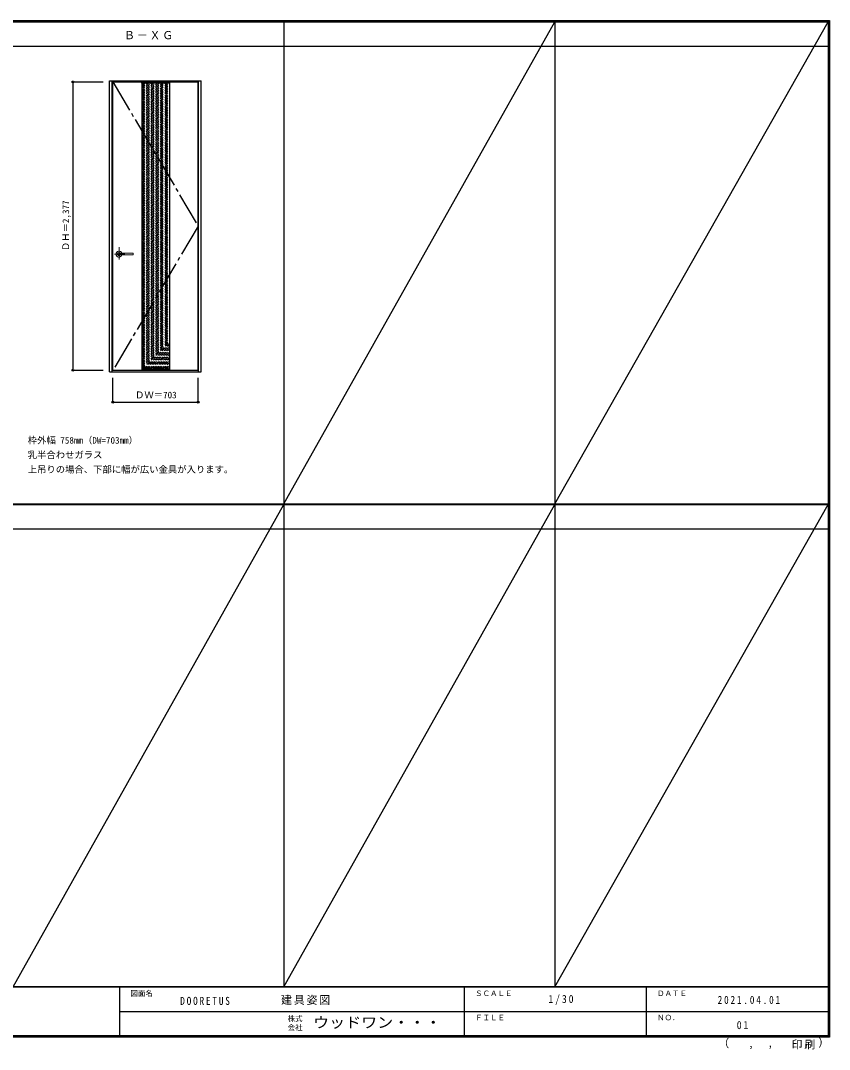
# Model space of a CAD drawing. Units: millimetres, scale not verified. Extents: x -6000 to 5700, y -4307 to 4175.
# Drawn here: x -966 to 5700, y -4307 to 4175 of the extents above; entities that cross this region are included whole.
import ezdxf
from ezdxf.enums import TextEntityAlignment as Align

# ---------------------------------------------------------------- set-up
doc = ezdxf.new("R2010")
doc.units = ezdxf.units.MM
doc.header["$LTSCALE"] = 30
doc.header["$PDMODE"] = 32
doc.header["$PDSIZE"] = 15
for name, pattern in [('CHAIN1', [8, 5, -1, 1, -1]), ('CHAIN2', [12, 9, -1, 1, -1]), ('DASHED1', [1.8, 1.2, -0.6])]:
    doc.linetypes.add(name, pattern=pattern)
for name, color, linetype in [('0-2_扉', 3, 'Continuous'), ('0-3_仕上げ', 7, 'Continuous'), ('0-4_枠', 3, 'Continuous'), ('0-7', 7, 'CHAIN2'), ('0-A_文字', 7, 'Continuous'), ('0-B_寸法', 7, 'Continuous'), ('0-C_ハッチ', 4, 'DASHED1'), ('F-1_枠', 6, 'Continuous'), ('F-A_文字', 7, 'Continuous')]:
    doc.layers.add(name, color=color, linetype=linetype)
doc.layers.add('0-5_レバー', color=7, linetype='Continuous', lineweight=18)
doc.styles.add('ＭＳ ゴシック', font='')
doc.styles.get('ＭＳ ゴシック').set_extended_font_data('MS Gothic')

msp = doc.modelspace()

# ---------------------------------------------------------------- linework, layer by layer
at = {"layer": '0-2_扉'}
for p, q in [((-205.2, 3669.25), (497.8, 3669.25)), ((-205.2, 1292.25), (-205.2, 3669.25)), ((497.8, 1292.25), (497.8, 3669.25)), ((-205.2, 1292.25), (497.8, 1292.25))]:
    msp.add_line(p, q, dxfattribs=at)
at = {"layer": '0-3_仕上げ', "color": 3}
for p, q in [((32.3, 3669.25), (32.3, 1292.25)), ((260.3, 3669.25), (260.3, 1292.25))]:
    msp.add_line(p, q, dxfattribs=at)
at = {"layer": '0-3_仕上げ'}
for p, q in [((32.3, 3661.25), (260.3, 3661.25)), ((32.3, 1300.25), (260.3, 1300.25))]:
    msp.add_line(p, q, dxfattribs=at)
at = {"layer": '0-4_枠'}
for p, q in [((-234.2, 1279.25), (-234.2, 3679.25)), ((-234.2, 3679.25), (523.8, 3679.25)), ((-210.2, 1279.25), (-210.2, 3679.25)), ((499.8, 1279.25), (499.8, 3679.25)), ((523.8, 1279.25), (523.8, 3679.25)), ((-234.2, 1279.25), (523.8, 1279.25))]:
    msp.add_line(p, q, dxfattribs=at)
at = {"layer": '0-5_レバー', "color": 4, "linetype": 'CHAIN1'}
for p, q in [((-154.7, 2306.21), (-154.7, 2206.36)), ((-107.9, 2249.75), (-190.92, 2249.75))]:
    msp.add_line(p, q, dxfattribs=at)
at = {"layer": '0-5_レバー'}
for q in [(-37.7, 2255.24), (-37.7, 2244.25)]:
    msp.add_line((-37.7, 2249.75), q, dxfattribs=at)
for points in [[(-144.74, 2256.74), (-145.51, 2257.53), (-147.48, 2258.9), (-149.72, 2259.91), (-152.16, 2260.54), (-154.7, 2260.75), (-157.24, 2260.54), (-159.67, 2259.91), (-161.92, 2258.9), (-163.89, 2257.53), (-165.51, 2255.86), (-166.71, 2253.96), (-167.45, 2251.9), (-167.7, 2249.75), (-167.45, 2247.6), (-166.71, 2245.54), (-165.51, 2243.64), (-163.89, 2241.97), (-161.92, 2240.6), (-159.67, 2239.59), (-157.24, 2238.96), (-154.7, 2238.75), (-152.16, 2238.96), (-149.72, 2239.59), (-147.48, 2240.6), (-145.51, 2241.97), (-144.74, 2242.76)], [(-39.2, 2256.75), (-48.93, 2256.75), (-59.11, 2256.75), (-68.71, 2256.75), (-77.7, 2256.75), (-86.11, 2256.75), (-93.92, 2256.75), (-100.74, 2256.75), (-107.04, 2256.75), (-112.8, 2256.75), (-118.05, 2256.75), (-122.84, 2256.75), (-127.49, 2256.75), (-131.7, 2256.75), (-135.45, 2256.75), (-137.45, 2256.75), (-139.3, 2256.75), (-141.31, 2256.74), (-143.72, 2256.74), (-145.21, 2256.74), (-146.75, 2256.74), (-148.27, 2256.74), (-149.37, 2256.74), (-149.83, 2256.74), (-149.83, 2256.73)], [(-149.68, 2242.76), (-149.55, 2242.76), (-149.11, 2242.76), (-148.39, 2242.76), (-147.37, 2242.76), (-146.11, 2242.76), (-144.76, 2242.76), (-141.9, 2242.76), (-138.92, 2242.75), (-135.9, 2242.75), (-132.86, 2242.75), (-129.79, 2242.75), (-126.71, 2242.75), (-122.71, 2242.75), (-118.3, 2242.75), (-113.33, 2242.75), (-107.8, 2242.75), (-101.71, 2242.75), (-95.06, 2242.75), (-87.85, 2242.75), (-79.26, 2242.75), (-70, 2242.75), (-60.06, 2242.75), (-49.45, 2242.75), (-39.2, 2242.75)], [(-39.2, 2256.75), (-48.28, 2256.75), (-48.68, 2256.75)]]:
    msp.add_lwpolyline(points, dxfattribs=at)
for centre, radius, start, end in [((-154.7, 2249.75), 24.55, 16.59952, 343.36736), ((-39.2, 2255.25), 1.5, 0.00847, 89.9163), ((-39.2, 2255.25), 1.5, 360, 90.17419), ((-39.2, 2244.25), 1.5, 270.16419, 0), ((-39.2, 2244.25), 1.5, 269.91059, 359.99153)]:
    msp.add_arc(centre, radius, start, end, dxfattribs=at)
at = {"layer": '0-7'}
for p, q in [((-205.2, 3669.25), (497.8, 2480.75)), ((497.8, 2480.75), (-205.2, 1292.25))]:
    msp.add_line(p, q, dxfattribs=at)
at = {"layer": '0-B_寸法', "color": 4}
for p, q in [((-534.2, 3669.25), (-284.2, 3669.25)), ((-534.2, 3669.25), (-534.2, 1292.25)), ((-534.2, 1292.25), (-284.2, 1292.25)), ((-205.2, 1029.25), (-205.2, 1229.25)), ((497.8, 1029.25), (497.8, 1229.25)), ((-205.2, 1029.25), (497.8, 1029.25))]:
    msp.add_line(p, q, dxfattribs=at)
at = {"layer": '0-B_寸法'}
for p in [(-534.2, 3669.25), (-534.2, 1292.25), (-205.2, 1029.25), (497.8, 1029.25)]:
    msp.add_point(p, dxfattribs=at)
at = {"layer": '0-C_ハッチ'}
for p, q in [((32.3, 3446.77), (246.78, 3661.25)), ((32.3, 3460.91), (232.64, 3661.25)), ((32.3, 3475.06), (218.49, 3661.25)), ((32.3, 3489.2), (204.35, 3661.25)), ((32.3, 3503.34), (190.21, 3661.25)), ((32.3, 3517.48), (176.07, 3661.25)), ((32.3, 3531.62), (161.93, 3661.25)), ((32.3, 3545.77), (147.78, 3661.25)), ((32.3, 3559.91), (133.64, 3661.25)), ((32.3, 3574.05), (119.5, 3661.25)), ((32.3, 3588.19), (105.36, 3661.25)), ((32.3, 3602.33), (91.22, 3661.25)), ((32.3, 3616.48), (77.07, 3661.25)), ((32.3, 3630.62), (62.93, 3661.25)), ((32.3, 3644.76), (48.79, 3661.25)), ((32.3, 3658.9), (34.65, 3661.25)), ((32.3, 3432.63), (260.3, 3660.63)), ((32.3, 3418.49), (260.3, 3646.49)), ((32.3, 3404.34), (260.3, 3632.34)), ((32.3, 3390.2), (260.3, 3618.2)), ((32.3, 3376.06), (260.3, 3604.06)), ((32.3, 3361.92), (260.3, 3589.92)), ((32.3, 3347.78), (260.3, 3575.78)), ((32.3, 3333.63), (260.3, 3561.63)), ((32.3, 3319.49), (260.3, 3547.49)), ((32.3, 3305.35), (260.3, 3533.35)), ((32.3, 3291.21), (260.3, 3519.21)), ((32.3, 3277.07), (260.3, 3505.07)), ((32.3, 3262.92), (260.3, 3490.92)), ((32.3, 3248.78), (260.3, 3476.78)), ((32.3, 3234.64), (260.3, 3462.64)), ((32.3, 3220.5), (260.3, 3448.5)), ((32.3, 3206.35), (260.3, 3434.35)), ((32.3, 3192.21), (260.3, 3420.21)), ((32.3, 3178.07), (260.3, 3406.07)), ((32.3, 3163.93), (260.3, 3391.93)), ((32.3, 3149.79), (260.3, 3377.79)), ((32.3, 3135.64), (260.3, 3363.64)), ((32.3, 3121.5), (260.3, 3349.5)), ((32.3, 3107.36), (260.3, 3335.36)), ((32.3, 3093.22), (260.3, 3321.22)), ((32.3, 3079.08), (260.3, 3307.08)), ((32.3, 3064.93), (260.3, 3292.93)), ((32.3, 3050.79), (260.3, 3278.79)), ((32.3, 3036.65), (260.3, 3264.65)), ((32.3, 3022.51), (260.3, 3250.51)), ((32.3, 3008.36), (260.3, 3236.36)), ((32.3, 2994.22), (260.3, 3222.22)), ((32.3, 2980.08), (260.3, 3208.08)), ((32.3, 2965.94), (260.3, 3193.94)), ((32.3, 2951.8), (260.3, 3179.8)), ((32.3, 2937.65), (260.3, 3165.65)), ((32.3, 2923.51), (260.3, 3151.51)), ((32.3, 2909.37), (260.3, 3137.37)), ((32.3, 2895.23), (260.3, 3123.23)), ((32.3, 2881.09), (260.3, 3109.09)), ((32.3, 2866.94), (260.3, 3094.94)), ((32.3, 2852.8), (260.3, 3080.8)), ((32.3, 2838.66), (260.3, 3066.66)), ((32.3, 2824.52), (260.3, 3052.52)), ((32.3, 2810.37), (260.3, 3038.37)), ((32.3, 2796.23), (260.3, 3024.23)), ((32.3, 2782.09), (260.3, 3010.09)), ((32.3, 2767.95), (260.3, 2995.95)), ((32.3, 2753.81), (260.3, 2981.81)), ((32.3, 2739.66), (260.3, 2967.66)), ((32.3, 2725.52), (260.3, 2953.52)), ((32.3, 2711.38), (260.3, 2939.38)), ((32.3, 2697.24), (260.3, 2925.24)), ((32.3, 2683.1), (260.3, 2911.1)), ((32.3, 2668.95), (260.3, 2896.95)), ((32.3, 2654.81), (260.3, 2882.81)), ((32.3, 2640.67), (260.3, 2868.67)), ((32.3, 2626.53), (260.3, 2854.53)), ((32.3, 2612.39), (260.3, 2840.39)), ((32.3, 2598.24), (260.3, 2826.24)), ((32.3, 2584.1), (260.3, 2812.1)), ((32.3, 2569.96), (260.3, 2797.96)), ((32.3, 2555.82), (260.3, 2783.82)), ((32.3, 2541.67), (260.3, 2769.67)), ((32.3, 2527.53), (260.3, 2755.53)), ((32.3, 2513.39), (260.3, 2741.39)), ((32.3, 2499.25), (260.3, 2727.25)), ((32.3, 2485.11), (260.3, 2713.11)), ((32.3, 2470.96), (260.3, 2698.96)), ((32.3, 2456.82), (260.3, 2684.82)), ((32.3, 2442.68), (260.3, 2670.68)), ((32.3, 2428.54), (260.3, 2656.54)), ((32.3, 2414.4), (260.3, 2642.4)), ((32.3, 2400.25), (260.3, 2628.25)), ((32.3, 2386.11), (260.3, 2614.11)), ((32.3, 2371.97), (260.3, 2599.97)), ((32.3, 2357.83), (260.3, 2585.83)), ((32.3, 2343.68), (260.3, 2571.68)), ((32.3, 2329.54), (260.3, 2557.54)), ((32.3, 2315.4), (260.3, 2543.4)), ((32.3, 2301.26), (260.3, 2529.26)), ((32.3, 2287.12), (260.3, 2515.12)), ((32.3, 2272.97), (260.3, 2500.97)), ((32.3, 2258.83), (260.3, 2486.83)), ((32.3, 2244.69), (260.3, 2472.69)), ((32.3, 2230.55), (260.3, 2458.55)), ((32.3, 2216.41), (260.3, 2444.41)), ((32.3, 2202.26), (260.3, 2430.26)), ((32.3, 2188.12), (260.3, 2416.12)), ((32.3, 2173.98), (260.3, 2401.98)), ((32.3, 2159.84), (260.3, 2387.84)), ((32.3, 2145.69), (260.3, 2373.69)), ((32.3, 2131.55), (260.3, 2359.55)), ((32.3, 2117.41), (260.3, 2345.41)), ((32.3, 2103.27), (260.3, 2331.27)), ((32.3, 2089.13), (260.3, 2317.13)), ((32.3, 2074.98), (260.3, 2302.98)), ((32.3, 2060.84), (260.3, 2288.84)), ((32.3, 2046.7), (260.3, 2274.7)), ((32.3, 2032.56), (260.3, 2260.56)), ((32.3, 2018.42), (260.3, 2246.42)), ((32.3, 2004.27), (260.3, 2232.27)), ((32.3, 1990.13), (260.3, 2218.13)), ((32.3, 1975.99), (260.3, 2203.99)), ((32.3, 1961.85), (260.3, 2189.85)), ((32.3, 1947.7), (260.3, 2175.7)), ((32.3, 1933.56), (260.3, 2161.56)), ((32.3, 1919.42), (260.3, 2147.42)), ((32.3, 1905.28), (260.3, 2133.28)), ((32.3, 1891.14), (260.3, 2119.14)), ((32.3, 1876.99), (260.3, 2104.99)), ((32.3, 1862.85), (260.3, 2090.85)), ((32.3, 1848.71), (260.3, 2076.71)), ((32.3, 1834.57), (260.3, 2062.57)), ((32.3, 1820.43), (260.3, 2048.43)), ((32.3, 1806.28), (260.3, 2034.28)), ((32.3, 1792.14), (260.3, 2020.14)), ((32.3, 1778), (260.3, 2006)), ((32.3, 1763.86), (260.3, 1991.86)), ((32.3, 1749.71), (260.3, 1977.71)), ((32.3, 1735.57), (260.3, 1963.57)), ((32.3, 1721.43), (260.3, 1949.43)), ((32.3, 1707.29), (260.3, 1935.29)), ((32.3, 1693.15), (260.3, 1921.15)), ((32.3, 1679), (260.3, 1907)), ((32.3, 1664.86), (260.3, 1892.86)), ((32.3, 1650.72), (260.3, 1878.72)), ((32.3, 1636.58), (260.3, 1864.58)), ((32.3, 1622.44), (260.3, 1850.44)), ((32.3, 1608.29), (260.3, 1836.29)), ((32.3, 1594.15), (260.3, 1822.15)), ((32.3, 1580.01), (260.3, 1808.01)), ((32.3, 1565.87), (260.3, 1793.87)), ((32.3, 1551.72), (260.3, 1779.72)), ((32.3, 1537.58), (260.3, 1765.58)), ((32.3, 1523.44), (260.3, 1751.44)), ((32.3, 1509.3), (260.3, 1737.3)), ((32.3, 1495.16), (260.3, 1723.16)), ((32.3, 1481.01), (260.3, 1709.01)), ((32.3, 1466.87), (260.3, 1694.87)), ((32.3, 1452.73), (260.3, 1680.73)), ((32.3, 1438.59), (260.3, 1666.59)), ((32.3, 1424.45), (260.3, 1652.45)), ((32.3, 1410.3), (260.3, 1638.3)), ((32.3, 1396.16), (260.3, 1624.16)), ((32.3, 1382.02), (260.3, 1610.02)), ((32.3, 1367.88), (260.3, 1595.88)), ((32.3, 1353.73), (260.3, 1581.73)), ((32.3, 1339.59), (260.3, 1567.59)), ((32.3, 1325.45), (260.3, 1553.45)), ((32.3, 1311.31), (260.3, 1539.31)), ((35.38, 1300.25), (260.3, 1525.17)), ((49.53, 1300.25), (260.3, 1511.02)), ((63.67, 1300.25), (260.3, 1496.88)), ((77.81, 1300.25), (260.3, 1482.74)), ((91.95, 1300.25), (260.3, 1468.6)), ((106.09, 1300.25), (260.3, 1454.46)), ((120.24, 1300.25), (260.3, 1440.31)), ((134.38, 1300.25), (260.3, 1426.17)), ((148.52, 1300.25), (260.3, 1412.03)), ((162.66, 1300.25), (260.3, 1397.89)), ((176.8, 1300.25), (260.3, 1383.75)), ((190.95, 1300.25), (260.3, 1369.6)), ((205.09, 1300.25), (260.3, 1355.46)), ((219.23, 1300.25), (260.3, 1341.32)), ((233.37, 1300.25), (260.3, 1327.18)), ((247.52, 1300.25), (260.3, 1313.03))]:
    msp.add_line(p, q, dxfattribs=at)
at = {"layer": 'F-1_枠'}
for p, q in [((-6000, 4175), (5700, 4175)), ((-6000, 4170), (5700, 4170)), ((-6000, 4165), (5700, 4165)), ((1204.8, 4175), (1204.8, -3790)), ((3436.4, 4175), (3436.4, -3790)), ((5690, 4175), (5690, -4205)), ((5695, 4175), (5695, -4205)), ((5700, 4175), (5700, -4205)), ((-6000, 3965), (5700, 3965)), ((-6000, 190.5), (5700, 190.5)), ((-6000, 187.5), (5700, 187.5)), ((-6000, 184.5), (5700, 184.5)), ((-6000, -15.5), (5700, -15.5)), ((5700, -3790), (-6000, -3790)), ((5700, -3795), (-6000, -3795)), ((-150, -3795), (-150, -4195)), ((2690, -3795), (2690, -4195)), ((4190, -3795), (4190, -4195)), ((-150, -3995), (5690, -3995.01)), ((5700, -4195), (-6000, -4195)), ((5700, -4200), (-6000, -4200)), ((5700, -4205), (-6000, -4205))]:
    msp.add_line(p, q, dxfattribs=at)
at = {"layer": 'F-A_文字'}
for p, q in [((1204.8, 190.5), (3436.4, 4165)), ((3436.4, 190.5), (5690, 4165)), ((-1026.8, -3790), (1204.8, 184.5)), ((1204.8, -3790), (3436.4, 184.5)), ((3436.4, -3790), (5690, 184.5))]:
    msp.add_line(p, q, dxfattribs=at)

# ---------------------------------------------------------------- texts
at = {"layer": '0-A_文字', "style": 'ＭＳ ゴシック'}
for s, p in [('枠外幅 758mm（DW=703mm）', (-906.8, 670.5)), ('乳半合わせガラス', (-906.8, 550.5)), ('上吊りの場合、下部に幅が広い金具が入ります。', (-906.8, 430.5))]:
    msp.add_text(s, height=54.99, dxfattribs=at).set_placement(p, align=Align.BOTTOM_LEFT)
at = {"layer": '0-A_文字', "insert": (-113.5, 4020), "char_height": 65.98, "attachment_point": 7, "style": 'ＭＳ ゴシック'}
msp.add_mtext('\\T1.17;Ｂ－ＸＧ', dxfattribs=at)
at = {"layer": '0-B_寸法', "style": 'ＭＳ ゴシック'}
msp.add_text('ＤＨ＝2,377', height=54.99, rotation=90, dxfattribs=at).set_placement((-549.2, 2274.5), align=Align.BOTTOM_LEFT)
msp.add_text('ＤＷ＝703', height=54.99, dxfattribs=at).set_placement((-22.45, 1044.25), align=Align.BOTTOM_LEFT)
at = {"layer": 'F-A_文字', "style": 'ＭＳ ゴシック'}
for s, height, p in [('図面名', 43.99, (-60, -3880)), ('ＳＣＡＬＥ', 43.99, (2780, -3880)), ('ＤＡＴＥ', 43.99, (4280, -3880)), ('株式', 43.99, (1235, -4089)), ('ＦＩＬＥ', 43.99, (2780, -4080)), ('ＮＯ．', 43.99, (4280, -4080)), ('会社', 43.99, (1235, -4161)), ('（', 65.98, (4784.03, -4308.31)), ('）', 65.98, (5608.4, -4304.13)), (',', 65.98, (5031.28, -4308.31)), (',', 65.98, (5190.2, -4305.53))]:
    msp.add_text(s, height=height, dxfattribs=at).set_placement(p, align=Align.BOTTOM_LEFT)
at = {"layer": 'F-A_文字', "style": 'ＭＳ ゴシック', "width": 1.1}
msp.add_text('ウッドワン・・・', height=87.98, dxfattribs=at).set_placement((1445, -4155), align=Align.BOTTOM_LEFT)
at = {"layer": 'F-A_文字', "char_height": 65.98, "attachment_point": 7, "style": 'ＭＳ ゴシック'}
for s, insert in [('\\T1.39;\\W0.85;DOORETUS', (350, -3940.79)), ('\\T1.17;建具姿図', (1180.42, -3940)), ('\\T1.38;\\W0.9;1/30', (3383.75, -3940)), ('\\T1.39;\\W0.85;2021.04.01', (4778.75, -3932.5)), ('\\T1.36;\\W0.9;01', (4936.25, -4140)), ('\\T1.17;印刷', (5388.15, -4306.92))]:
    msp.add_mtext(s, dxfattribs=dict(at, insert=insert))

doc.saveas('drawing.dxf')
